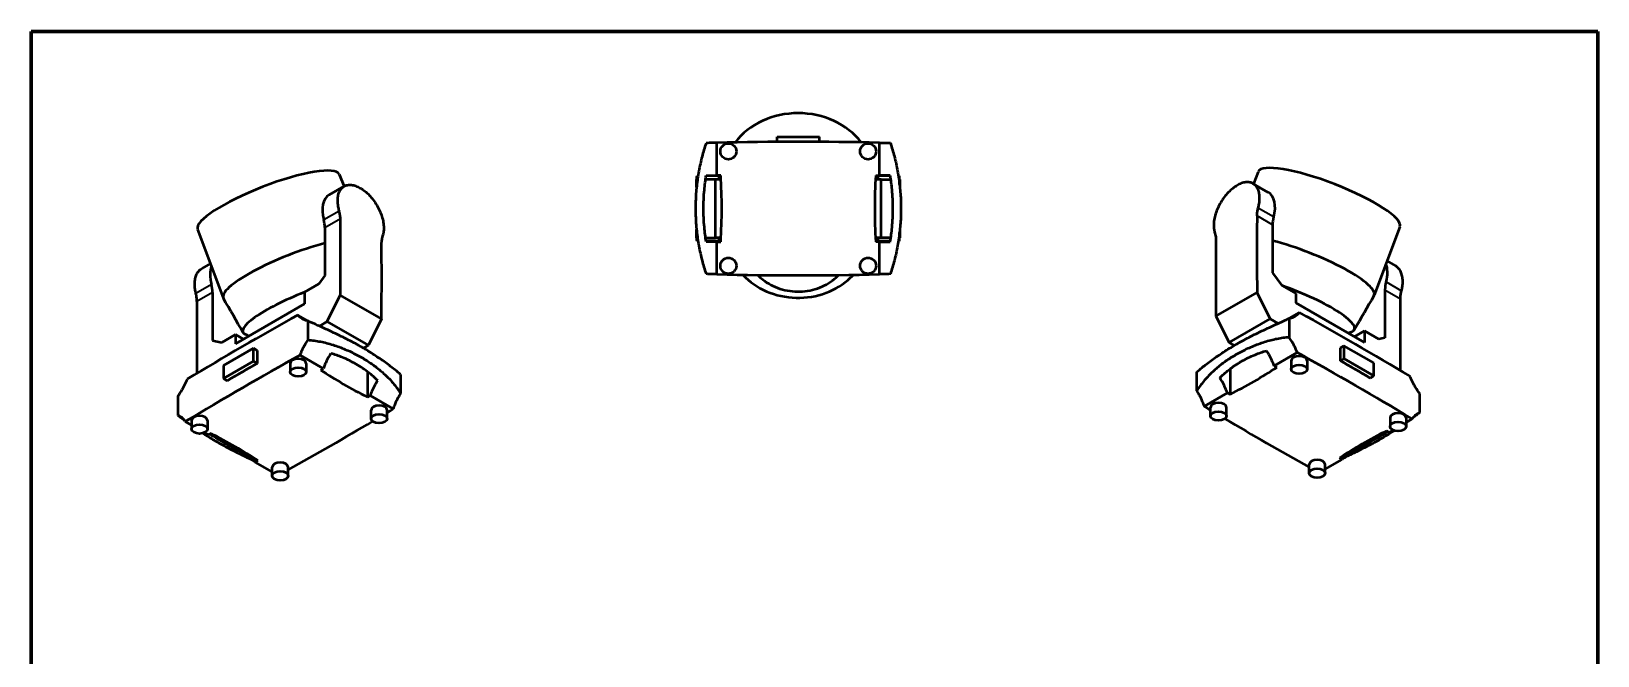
# Model space of a CAD drawing. Header units: millimetres. Extents: x 20 to 2980, y 20 to 2980.
# Drawn here: x 20 to 2980, y 1802 to 2980 of the extents above; entities that cross this region are included whole.
import ezdxf

# ---------------------------------------------------------------- set-up
doc = ezdxf.new("R2010")
doc.units = ezdxf.units.MM
for name, color, linetype, lineweight in [('Border (ANSI)', 7, 'Continuous', 70), ('Visible (ISO)', 7, 'Continuous', 50), ('Visible Narrow (ISO)', 7, 'Continuous', 35)]:
    doc.layers.add(name, color=color, linetype=linetype, lineweight=lineweight)

# ---------------------------------------------------------------- blocks, each defined once
blk = doc.blocks.new('Borders Chauvet')
at = {"layer": 'Border (ANSI)'}
for p, q in [((20, 2980), (2980, 2980)), ((20, 20), (20, 2980)), ((2980, 2980), (2980, 20))]:
    blk.add_line(p, q, dxfattribs=at)

msp = doc.modelspace()

# ---------------------------------------------------------------- linework, layer by layer
at = {"layer": 'Visible (ISO)'}
for p, q in [((1315.7, 2708), (1315.7, 2769.6)), ((1429.2, 2771.4), (1429.2, 2781.1)), ((1429.2, 2781.1), (1509.2, 2781.1)), ((1509.2, 2771.4), (1509.2, 2781.1)), ((1622.8, 2708), (1622.8, 2769.9)), ((601.7, 2710.2), (610.9, 2687.3)), ((1277.1, 2700.5), (1277.7, 2700.5)), ((1277.1, 2685.6), (1277.1, 2700.5)), ((1278.9, 2700.5), (1277.7, 2700.5)), ((1277.7, 2690.9), (1277.7, 2700.5)), ((1279.9, 2707), (1278.1, 2707)), ((1312.7, 2700.5), (1294.2, 2700.5)), ((1319, 2707), (1295.2, 2707)), ((1295.3, 2708), (1315.7, 2708)), ((1323.2, 2700.5), (1312.7, 2700.5)), ((1312.7, 2590.5), (1312.7, 2700.5)), ((1322.8, 2708), (1315.7, 2708)), ((1319, 2707), (1319, 2703.4)), ((1319, 2703.4), (1319, 2700.5)), ((1625.8, 2700.5), (1615.3, 2700.5)), ((1615.7, 2708), (1622.8, 2708)), ((1619.4, 2707), (1619.4, 2703.4)), ((1643.3, 2707), (1619.4, 2707)), ((1619.4, 2703.4), (1619.4, 2700.5)), ((1643.1, 2708), (1622.8, 2708)), ((1625.8, 2590.5), (1625.8, 2700.5)), ((1625.8, 2700.5), (1644.3, 2700.5)), ((1660.4, 2707), (1658.6, 2707)), ((1659.5, 2700.5), (1660.8, 2700.5)), ((1660.8, 2690.9), (1660.8, 2700.5)), ((1661.3, 2700.5), (1660.8, 2700.5)), ((1661.3, 2700.5), (1661.3, 2685.6)), ((2338.6, 2715.1), (2329.5, 2692.3)), ((611.2, 2687.6), (582.9, 2671.2)), ((2357.5, 2676.1), (2329.1, 2692.5)), ((334.2, 2606.3), (382.8, 2476.9)), ((574.7, 2609.7), (574.7, 2519.2)), ((1277.1, 2590.5), (1277.1, 2605.8)), ((1661.3, 2605.8), (1661.3, 2590.5)), ((2365.7, 2614.7), (2365.7, 2524.2)), ((2606.2, 2611.3), (2557.6, 2482)), ((1277.7, 2590.5), (1277.1, 2590.5)), ((1277.7, 2590.5), (1277.7, 2600.4)), ((1277.7, 2590.5), (1279, 2590.5)), ((1280, 2584), (1278.1, 2584)), ((1294.2, 2590.5), (1312.7, 2590.5)), ((1319, 2584), (1295.2, 2584)), ((1315.7, 2583), (1295.3, 2583)), ((1323.2, 2590.5), (1312.7, 2590.5)), ((1315.7, 2583), (1322.8, 2583)), ((1315.7, 2521.5), (1315.7, 2583)), ((1319, 2590.5), (1319, 2587.6)), ((1319, 2587.6), (1319, 2584)), ((1625.8, 2590.5), (1615.3, 2590.5)), ((1622.8, 2583), (1615.7, 2583)), ((1619.4, 2590.5), (1619.4, 2587.6)), ((1619.4, 2587.6), (1619.4, 2584)), ((1643.3, 2584), (1619.4, 2584)), ((1622.8, 2583), (1643.1, 2583)), ((1622.8, 2521.5), (1622.8, 2583)), ((1644.3, 2590.5), (1625.8, 2590.5)), ((1660.4, 2584), (1658.5, 2584)), ((1660.8, 2590.5), (1659.5, 2590.5)), ((1660.8, 2590.5), (1660.8, 2600.4)), ((1660.8, 2590.5), (1661.3, 2590.5)), ((2598.3, 2537.1), (2581.9, 2546.6)), ((358.5, 2541.6), (342.1, 2532.1)), ((574.7, 2519.2), (563.2, 2503.5)), ((2365.7, 2524.2), (2383.3, 2500)), ((362.3, 2487.1), (362.3, 2396.6)), ((397.8, 2500.2), (397.8, 2500.2)), ((563.2, 2503.5), (536, 2487.8)), ((536, 2487.8), (536, 2465.4)), ((2258.6, 2442.4), (2336.4, 2487.3)), ((2361.1, 2437.3), (2336.4, 2487.3)), ((2383.3, 2500), (2409.3, 2485)), ((2542.6, 2505.1), (2542.6, 2505.1)), ((2578.1, 2492.1), (2578.1, 2401.6)), ((405.9, 2390.2), (536, 2465.4)), ((579.2, 2432.3), (603.9, 2482.3)), ((681.7, 2437.4), (603.9, 2482.3)), ((2409.3, 2485), (2409.3, 2467.5)), ((2409.3, 2467.5), (2539.4, 2392.4)), ((440.1, 2438.5), (440.1, 2438.5)), ((542.5, 2433.6), (523.7, 2444.5)), ((542.9, 2397.5), (542.9, 2433.5)), ((579.2, 2432.3), (564.3, 2423.7)), ((657, 2387.4), (579.2, 2432.3)), ((681.7, 2437.4), (657, 2387.4)), ((2258.6, 2442.4), (2283.4, 2392.4)), ((2283.4, 2392.4), (2361.1, 2437.3)), ((2376.1, 2428.7), (2361.1, 2437.3)), ((2397.2, 2438.4), (2397.2, 2402.4)), ((2397.7, 2438.5), (2416.5, 2449.3)), ((379.9, 2392.8), (405.9, 2407.8)), ((405.9, 2407.8), (405.9, 2390.2)), ((421.1, 2399), (405.9, 2407.8)), ((2520, 2403.6), (2539.4, 2414.8)), ((2566.6, 2399.1), (2539.4, 2414.8)), ((2539.4, 2414.8), (2539.4, 2392.4)), ((2578.1, 2401.6), (2566.6, 2399.1)), ((362.3, 2396.6), (379.9, 2392.8)), ((439.8, 2381.7), (383.2, 2349)), ((446.6, 2377.7), (439.8, 2381.7)), ((439.8, 2357.2), (439.8, 2381.7)), ((446.6, 2377.7), (446.6, 2353.2)), ((571.8, 2343.5), (528, 2368.8)), ((657, 2387.4), (647.6, 2382)), ((2292.8, 2386.9), (2283.4, 2392.4)), ((2368.6, 2348.5), (2412.2, 2373.7)), ((2493.7, 2382.7), (2500.6, 2386.7)), ((2493.7, 2358.2), (2493.7, 2382.7)), ((2557.2, 2354), (2500.6, 2386.7)), ((2500.6, 2386.7), (2500.6, 2362.2)), ((383.2, 2324.5), (439.8, 2357.2)), ((383.2, 2349), (383.2, 2324.5)), ((446.6, 2353.2), (439.8, 2357.2)), ((509.3, 2353.3), (509.3, 2337.1)), ((539.4, 2353.3), (539.4, 2337.1)), ((566.8, 2340.6), (571.8, 2343.5)), ((2285.2, 2342.7), (2285.2, 2294.6)), ((2373.6, 2345.6), (2368.6, 2348.5)), ((2400.9, 2358.3), (2400.9, 2342.1)), ((2431.1, 2358.3), (2431.1, 2342.1)), ((2493.7, 2358.2), (2500.6, 2362.2)), ((2500.6, 2362.2), (2557.2, 2329.5)), ((2557.2, 2329.5), (2557.2, 2354)), ((390.1, 2320.6), (383.2, 2324.5)), ((655.2, 2337.8), (655.2, 2289.6)), ((717.9, 2332.5), (717.9, 2296.5)), ((2222.5, 2301.5), (2222.5, 2337.5)), ((2550.3, 2325.6), (2557.2, 2329.5)), ((296.8, 2291.1), (296.8, 2255.2)), ((660.2, 2292.5), (655.2, 2289.6)), ((703.7, 2267.4), (660.2, 2292.5)), ((2236.7, 2272.3), (2280.2, 2297.5)), ((2280.2, 2297.5), (2285.2, 2294.6)), ((2643.7, 2260.3), (2643.7, 2296.3)), ((662, 2248.9), (662, 2265.1)), ((692.2, 2248.9), (692.2, 2265.1)), ((2248.2, 2253.9), (2248.2, 2270.1)), ((2278.3, 2253.9), (2278.3, 2270.1)), ((2587.6, 2250.5), (2587.6, 2234.3)), ((2617.8, 2250.5), (2617.8, 2234.3)), ((322.6, 2236.6), (311, 2243.3)), ((322.6, 2245.5), (322.6, 2229.3)), ((354.6, 2218.1), (347, 2222.5)), ((352.8, 2245.5), (352.8, 2229.3)), ((359.6, 2221), (354.6, 2218.1)), ((2580.7, 2226), (2585.8, 2223.1)), ((2585.8, 2223.1), (2593.3, 2227.5)), ((2617.8, 2241.6), (2629.5, 2248.4)), ((428.6, 2182.3), (428.6, 2179.1)), ((443, 2167.1), (448, 2170)), ((475.3, 2148.4), (443, 2167.1)), ((2434.9, 2146.1), (2434.9, 2162.3)), ((2465, 2153.4), (2497.4, 2172.1)), ((2465, 2146.1), (2465, 2162.3)), ((2497.4, 2172.1), (2492.4, 2175)), ((2511.7, 2187.3), (2511.7, 2184.1)), ((475.3, 2141.1), (475.3, 2157.3)), ((505.5, 2141.1), (505.5, 2157.3))]:
    msp.add_line(p, q, dxfattribs=at)
for centre in [(1337.2, 2753.5), (1601.2, 2753.5), (1337.2, 2537.5), (1601.2, 2537.5)]:
    msp.add_circle(centre, 15.1, dxfattribs=at)
for centre, radius, start, end in [((1474.6, -4005.5), 6777, 88.7473, 91.34428), ((338.3, 2645.5), 986.4, 356.3673, 3.6327), ((2600.2, 2645.5), 986.4, 176.3673, 183.6327), ((1469.9, 8567.9), 6048.4, 268.53852, 271.44838)]:
    msp.add_arc(centre, radius, start, end, dxfattribs=at)
for centre, major_axis, ratio, start_param, end_param in [((1469.2, 2701.3), (-143.5, 0), 0.866025, 3.733035, 5.693614), ((468, 2658.2), (133.8, 51.9), 0.211325, 0.002292, 3.139301), ((2472.4, 2663.2), (133.8, -51.9), 0.211325, 0.002292, 3.139301), ((613.6, 2617.9), (-30.8, 53.3), 0.57735, 0, 1.128535), ((2326.8, 2622.9), (30.8, 53.3), 0.57735, 5.154651, 6.283185), ((539.4, 2630.1), (25, -43.3), 0.57735, 0.785398, 1.128535), ((-4744.3, -529), (3782.1, 6550.8), 0.57735, 5.485395, 5.508756), ((7684.7, -524), (-3782.1, 6550.8), 0.57735, 0.774429, 0.79779), ((2401, 2635.1), (-25, -43.3), 0.57735, 5.154651, 5.497787), ((518, 2529.3), (-135.2, -52.4), 0.211325, 4.19922, 6.315512), ((-4666.6, -573.9), (-3782.1, -6550.8), 0.57735, 2.343802, 2.367163), ((7606.9, -568.9), (3782.1, -6550.8), 0.57735, 3.916022, 3.939383), ((2422.4, 2534.2), (135.2, -52.4), 0.211325, 6.250693, 8.367151), ((401.2, 2495.3), (30.7, -53.3), 0.57735, 3.569459, 4.270127), ((1469.2, 2592.8), (133.6, 0.1), 0.866267, 3.815258, 5.547768), ((1469.2, 2592.8), (133.6, 0.1), 0.866267, 5.547768, 5.607223), ((2539.2, 2500.2), (-30.7, -53.3), 0.57735, 2.013058, 2.713726), ((326.9, 2507.5), (25, -43.3), 0.57735, 0.785398, 1.128535), ((401.2, 2495.3), (-5.5, 9.53), 0.57735, 1.106868, 1.10693), ((544.7, 2460.4), (-124.6, -48.3), 0.211959, 4.699705, 6.491229), ((2395.7, 2465.4), (124.6, -48.3), 0.211454, 6.076136, 8.03461), ((2539.2, 2500.2), (5.5, 9.53), 0.57735, 0.90903, 0.909033), ((2539.2, 2500.2), (-5.5, -9.53), 0.57735, 2.034679, 2.034725), ((2613.4, 2512.5), (-25, -43.3), 0.57735, 5.154651, 5.497787), ((5681.3, 5490.3), (3782.1, 6550.8), 0.57735, 2.345226, 2.367175), ((-2741, 5495.3), (-3782.1, 6550.8), 0.57735, 3.916036, 3.93796), ((5214.2, -379.6), (-6777, 0), 0.57735, 5.47682, 5.520353), ((-2266.1, -379.1), (-6777, 0), 0.57735, 3.906023, 3.949557), ((5214.2, -457.7), (6777, 0), 0.57735, 2.334331, 2.379657), ((618.6, 2343.4), (-37, -64.1), 0.57735, 4.594666, 5.032726), ((2321.8, 2348.4), (37, -64.1), 0.57735, 1.250459, 1.688519), ((-2266.1, -457.2), (6777, 0), 0.57735, 0.763534, 0.80886), ((5214.2, -427.5), (-6777, 0), 0.57735, 5.492684, 5.504489), ((524.4, 2353.3), (-15.1, 0), 0.57735, 3.141593, 6.283185), ((1307.1, 2717), (-986.4, 0), 0.57735, 0.721996, 0.8488), ((1633.3, 2722), (986.4, 0), 0.57735, 5.434385, 5.561189), ((2416, 2358.3), (-15.1, 0), 0.57735, 3.141593, 6.283185), ((-2266.1, -427), (-6777, 0), 0.57735, 3.921887, 3.933692), ((706.9, 2292.4), (37, 64.1), 0.57735, 1.453073, 1.891134), ((2233.4, 2297.4), (-37, 64.1), 0.57735, 4.392052, 4.830112), ((337.7, 2245.5), (-15.1, 0), 0.57735, 3.141593, 6.283185), ((677.1, 2265.1), (-15.1, 0), 0.57735, 3.141593, 6.283185), ((-3679.9, 4673.4), (6048.4, 0), 0.57735, 5.520306, 5.523066), ((6621.2, 4677.8), (6048.4, 0), 0.57735, 3.901483, 3.904238), ((2263.3, 2270.1), (-15.1, 0), 0.57735, 3.141593, 6.283185), ((2602.7, 2250.5), (-15.1, 0), 0.57735, 3.141593, 6.283185), ((-292.3, 1793.6), (-986.4, 0), 0.57735, 3.863589, 3.990393), ((-3679.9, 4673.4), (6048.4, 0), 0.57735, 5.476625, 5.513766), ((6621.2, 4677.8), (6048.4, 0), 0.57735, 3.910782, 3.947929), ((3232.7, 1798.6), (986.4, 0), 0.57735, 2.292792, 2.419597), ((396.2, 2113), (37, 64.1), 0.57735, 5.962848, 6.400908), ((490.4, 2157.3), (-15.1, 0), 0.57735, 3.141593, 6.283185), ((2449.9, 2162.3), (-15.1, 0), 0.57735, 3.141593, 6.283185), ((2544.1, 2118), (-37, 64.1), 0.57735, 6.165462, 6.603523)]:
    msp.add_ellipse(centre, major_axis=major_axis, ratio=ratio, start_param=start_param, end_param=end_param, dxfattribs=at)
for centre, major_axis in [((524.4, 2337.1), (-15.1, 0)), ((2416, 2342.1), (15.1, 0)), ((677.1, 2248.9), (15.1, 0)), ((2263.3, 2253.9), (-15.1, 0)), ((337.7, 2229.3), (-15.1, 0)), ((2602.7, 2234.3), (15.1, 0)), ((490.4, 2141.1), (15.1, 0)), ((2449.9, 2146.1), (-15.1, 0))]:
    msp.add_ellipse(centre, major_axis=major_axis, ratio=0.57735, dxfattribs=at)
for points, knots in [([(1295, 2769.1), (1293.6, 2764.9), (1292.3, 2760.7), (1288.6, 2748.3), (1286.3, 2739.4), (1282.3, 2721), (1280.5, 2711.5), (1277.8, 2692.4), (1276.7, 2682.8), (1275.4, 2663.8), (1275.1, 2654.5), (1275.1, 2636.8), (1275.4, 2627.5), (1276.7, 2608.6), (1277.8, 2599), (1280.5, 2579.8), (1282.3, 2570.3), (1286.3, 2552), (1288.6, 2543.1), (1292.3, 2530.6), (1293.6, 2526.3), (1295.1, 2522.1)], [7.325159, 7.325159, 7.325159, 7.325159, 8.634694, 8.634694, 11.294445, 11.294445, 13.954195, 13.954195, 16.613946, 16.613946, 19.273697, 19.273697, 21.933447, 21.933447, 24.593198, 24.593198, 27.252948, 27.252948, 29.912699, 29.912699, 31.240699, 31.240699, 31.240699, 31.240699]), ([(1315.7, 2769.6), (1314.3, 2769.6), (1312.7, 2769.6), (1308.2, 2769.5), (1305.1, 2769.4), (1299.7, 2769.2), (1297.4, 2769.2), (1295, 2769.1)], [25.595497, 25.595497, 25.595497, 25.595497, 26.484903, 26.484903, 27.878585, 27.878585, 28.776406, 28.776406, 28.776406, 28.776406]), ([(1622.8, 2769.9), (1624.2, 2769.9), (1625.8, 2769.8), (1630.3, 2769.7), (1633.3, 2769.6), (1638.7, 2769.5), (1641, 2769.5), (1643.4, 2769.4)], [-19.011671, -19.011671, -19.011671, -19.011671, -18.122626, -18.122626, -16.729075, -16.729075, -15.842226, -15.842226, -15.842226, -15.842226]), ([(1643.4, 2769.4), (1644.8, 2765.1), (1646.1, 2760.8), (1649.8, 2748.3), (1652.2, 2739.4), (1656.2, 2721), (1657.9, 2711.5), (1660.7, 2692.4), (1661.7, 2682.8), (1663.1, 2663.8), (1663.4, 2654.5), (1663.4, 2636.8), (1663.1, 2627.5), (1661.7, 2608.6), (1660.7, 2599), (1657.9, 2579.8), (1656.2, 2570.3), (1652.2, 2552), (1649.8, 2543.1), (1646.1, 2530.5), (1644.8, 2526.3), (1643.4, 2522)], [-31.251474, -31.251474, -31.251474, -31.251474, -29.912699, -29.912699, -27.252948, -27.252948, -24.593198, -24.593198, -21.933447, -21.933447, -19.273697, -19.273697, -16.613946, -16.613946, -13.954195, -13.954195, -11.294445, -11.294445, -8.634694, -8.634694, -7.302508, -7.302508, -7.302508, -7.302508]), ([(1277.6, 2700.5), (1277.6, 2700.5), (1277.6, 2700.8), (1277.7, 2701.9), (1277.7, 2702.6), (1277.8, 2703.4)], [7.533868, 7.533868, 7.533868, 7.533868, 8.475673, 8.475673, 9.184038, 9.184038, 9.184038, 9.184038]), ([(1277.8, 2703.4), (1277.8, 2704.5), (1277.9, 2705.3), (1278, 2706.6), (1278, 2707), (1278.1, 2707)], [-29.831401, -29.831401, -29.831401, -29.831401, -28.960043, -28.960043, -27.801629, -27.801629, -27.801629, -27.801629]), ([(1295.3, 2583), (1293.9, 2592), (1292.7, 2601.1), (1290.8, 2622.2), (1290.2, 2634.1), (1290.2, 2656.9), (1290.8, 2668.8), (1292.7, 2689.9), (1293.9, 2699), (1295.3, 2708)], [7.677417, 7.677417, 7.677417, 7.677417, 10.265548, 10.265548, 13.687397, 13.687397, 17.113439, 17.113439, 19.697972, 19.697972, 19.697972, 19.697972]), ([(1643.1, 2583), (1644.6, 2592), (1645.8, 2601.1), (1647.7, 2622.2), (1648.2, 2634.1), (1648.2, 2657), (1647.7, 2668.9), (1645.8, 2690), (1644.6, 2699), (1643.1, 2708)], [-19.749741, -19.749741, -19.749741, -19.749741, -17.162691, -17.162691, -13.739582, -13.739582, -10.304687, -10.304687, -7.727747, -7.727747, -7.727747, -7.727747]), ([(1660.7, 2703.4), (1660.7, 2704.5), (1660.6, 2705.3), (1660.5, 2706.6), (1660.5, 2707), (1660.4, 2707)], [25.771346, 25.771346, 25.771346, 25.771346, 26.642704, 26.642704, 27.801117, 27.801117, 27.801117, 27.801117]), ([(1660.9, 2700.5), (1660.9, 2700.5), (1660.8, 2700.8), (1660.8, 2701.9), (1660.7, 2702.6), (1660.7, 2703.4)], [-7.534101, -7.534101, -7.534101, -7.534101, -6.592295, -6.592295, -5.88393, -5.88393, -5.88393, -5.88393]), ([(2338.5, 2646.5), (2339.3, 2649.3), (2339.9, 2652), (2340.9, 2658.2), (2341.2, 2661.6), (2341.3, 2667.8), (2341.1, 2670.9), (2340.1, 2676.7), (2339.3, 2679.4), (2337.2, 2684.3), (2335.9, 2686.4), (2332.8, 2690), (2331, 2691.4), (2327.2, 2693.6), (2325.1, 2694.4), (2320.4, 2695.3), (2317.9, 2695.4), (2312.6, 2694.9), (2309.8, 2694.2), (2304.2, 2692.2), (2301.4, 2690.9), (2295.9, 2687.7), (2293.1, 2685.8), (2287.5, 2681.3), (2284.7, 2678.7), (2279.2, 2673.1), (2276.6, 2670.1), (2271.8, 2663.7), (2269.6, 2660.3), (2265.7, 2653.7), (2263.8, 2650.2), (2260.5, 2642.9), (2259.1, 2639.2), (2256.8, 2631.8), (2255.9, 2628.1), (2254.7, 2621), (2254.4, 2617.6), (2254.3, 2611.4), (2254.5, 2608.3), (2255.4, 2603.2), (2255.9, 2601.1), (2256.6, 2599.2)], [-29.831401, -29.831401, -29.831401, -29.831401, -28.960043, -28.960043, -27.801629, -27.801629, -26.643099, -26.643099, -25.484569, -25.484569, -24.326039, -24.326039, -23.167509, -23.167509, -22.009194, -22.009194, -20.850879, -20.850879, -19.692564, -19.692564, -18.534249, -18.534249, -17.375934, -17.375934, -16.217619, -16.217619, -15.059303, -15.059303, -13.900988, -13.900988, -12.742458, -12.742458, -11.583928, -11.583928, -10.425398, -10.425398, -9.266868, -9.266868, -8.108474, -8.108474, -7.237099, -7.237099, -7.237099, -7.237099]), ([(601.8, 2641.5), (601.1, 2644.3), (600.5, 2647), (599.4, 2653.2), (599.1, 2656.6), (599, 2662.9), (599.2, 2665.9), (600.2, 2671.7), (601, 2674.5), (603.2, 2679.3), (604.5, 2681.4), (607.6, 2685), (609.3, 2686.5), (613.1, 2688.6), (615.3, 2689.5), (619.9, 2690.4), (622.5, 2690.5), (627.8, 2689.9), (630.6, 2689.2), (636.1, 2687.2), (639, 2685.9), (641.7, 2684.3), (644.4, 2682.8), (647.3, 2680.8), (652.9, 2676.3), (655.7, 2673.8), (661.1, 2668.1), (663.7, 2665.1), (668.5, 2658.7), (670.8, 2655.4), (674.7, 2648.7), (676.6, 2645.2), (679.9, 2637.9), (681.3, 2634.2), (683.6, 2626.8), (684.5, 2623.1), (685.7, 2616), (686, 2612.6), (686.1, 2606.4), (685.9, 2603.3), (685, 2598.2), (684.4, 2596.1), (683.7, 2594.2)], [25.771346, 25.771346, 25.771346, 25.771346, 26.642704, 26.642704, 27.801117, 27.801117, 28.959647, 28.959647, 30.118177, 30.118177, 31.276707, 31.276707, 32.435237, 32.435237, 33.593552, 33.593552, 34.751867, 34.751867, 35.910183, 35.910183, 37.068498, 37.068498, 37.068498, 38.226813, 38.226813, 39.385128, 39.385128, 40.543443, 40.543443, 41.701758, 41.701758, 42.860288, 42.860288, 44.018818, 44.018818, 45.177348, 45.177348, 46.335878, 46.335878, 47.494292, 47.494292, 48.36565, 48.36565, 48.36565, 48.36565]), ([(604, 2626.7), (604, 2629.2), (603.8, 2632), (602.9, 2637), (602.4, 2639.2), (601.8, 2641.5)], [-7.534101, -7.534101, -7.534101, -7.534101, -6.592295, -6.592295, -5.88393, -5.88393, -5.88393, -5.88393]), ([(2336.3, 2631.6), (2336.4, 2634.2), (2336.6, 2636.9), (2337.4, 2642), (2337.9, 2644.2), (2338.5, 2646.5)], [7.533868, 7.533868, 7.533868, 7.533868, 8.475673, 8.475673, 9.184038, 9.184038, 9.184038, 9.184038]), ([(683.7, 2594.2), (683.2, 2592.6), (682.7, 2591), (682, 2586.8), (681.8, 2584.3), (681.8, 2581.8)], [-24.252006, -24.252006, -24.252006, -24.252006, -23.543642, -23.543642, -22.601836, -22.601836, -22.601836, -22.601836]), ([(1277.8, 2587.6), (1277.7, 2588.4), (1277.7, 2589.1), (1277.6, 2590.2), (1277.6, 2590.5), (1277.6, 2590.5)], [20.951898, 20.951898, 20.951898, 20.951898, 21.660263, 21.660263, 22.602069, 22.602069, 22.602069, 22.602069]), ([(1278.1, 2584), (1278, 2584), (1278, 2584.4), (1277.9, 2585.7), (1277.8, 2586.6), (1277.8, 2587.6)], [-9.266868, -9.266868, -9.266868, -9.266868, -8.108474, -8.108474, -7.237099, -7.237099, -7.237099, -7.237099]), ([(1660.4, 2584), (1660.5, 2584), (1660.5, 2584.4), (1660.6, 2585.7), (1660.7, 2586.6), (1660.7, 2587.6)], [46.335878, 46.335878, 46.335878, 46.335878, 47.494292, 47.494292, 48.36565, 48.36565, 48.36565, 48.36565]), ([(1660.7, 2587.6), (1660.7, 2588.4), (1660.8, 2589.1), (1660.8, 2590.2), (1660.9, 2590.5), (1660.9, 2590.5)], [-24.252006, -24.252006, -24.252006, -24.252006, -23.543642, -23.543642, -22.601836, -22.601836, -22.601836, -22.601836]), ([(2256.6, 2599.2), (2257.2, 2597.6), (2257.7, 2595.9), (2258.4, 2591.8), (2258.6, 2589.3), (2258.6, 2586.7)], [20.951898, 20.951898, 20.951898, 20.951898, 21.660263, 21.660263, 22.602069, 22.602069, 22.602069, 22.602069]), ([(331.1, 2485.2), (330.4, 2488), (329.8, 2490.8), (328.9, 2497), (328.7, 2500.5), (328.8, 2506.8), (329.1, 2510), (330.3, 2515.9), (331.2, 2518.6), (333.5, 2523.6), (334.9, 2525.8), (338.2, 2529.5), (340.1, 2531), (342.1, 2532.1)], [-29.831401, -29.831401, -29.831401, -29.831401, -28.960043, -28.960043, -27.801629, -27.801629, -26.643099, -26.643099, -25.484569, -25.484569, -24.326039, -24.326039, -23.167741, -23.167741, -23.167741, -23.167741]), ([(1315.7, 2521.5), (1314.3, 2521.5), (1312.7, 2521.6), (1308.2, 2521.7), (1305.1, 2521.8), (1299.8, 2521.9), (1297.5, 2522), (1295.1, 2522.1)], [-41.318687, -41.318687, -41.318687, -41.318687, -40.42971, -40.42971, -39.036173, -39.036173, -38.144898, -38.144898, -38.144898, -38.144898]), ([(1392.9, 2520), (1395.8, 2517), (1398.8, 2514.2), (1411.6, 2504), (1422.6, 2498.2), (1446.8, 2490.4), (1459.6, 2488.5), (1485.4, 2489.3), (1498.1, 2491.8), (1521.6, 2501), (1532.2, 2507.5), (1541.6, 2516.1), (1542.1, 2516.6), (1542.6, 2517.1)], [51.11628, 51.11628, 51.11628, 51.11628, 52.618345, 52.618345, 56.924694, 56.924694, 61.241093, 61.241093, 65.559459, 65.559459, 69.865179, 69.865179, 70.129419, 70.129419, 70.129419, 70.129419]), ([(1542.6, 2517.1), (1543.2, 2517.7), (1543.8, 2518.3), (1544.8, 2519.2), (1545.2, 2519.6), (1545.5, 2520)], [0, 0, 0, 0, 0.2719457, 0.2719457, 0.443231, 0.443231, 0.443231, 0.443231]), ([(1643.4, 2522), (1641, 2521.9), (1638.7, 2521.9), (1633.3, 2521.7), (1630.3, 2521.7), (1625.8, 2521.5), (1624.2, 2521.5), (1622.8, 2521.5)], [-6.463777, -6.463777, -6.463777, -6.463777, -5.57415, -5.57415, -4.180613, -4.180613, -3.291632, -3.291632, -3.291632, -3.291632]), ([(2609.3, 2490.2), (2610, 2493), (2610.6, 2495.7), (2611.5, 2502), (2611.7, 2505.5), (2611.6, 2511.8), (2611.3, 2514.9), (2610.1, 2520.9), (2609.2, 2523.6), (2606.9, 2528.6), (2605.4, 2530.8), (2602.1, 2534.5), (2600.3, 2536), (2598.3, 2537.1)], [25.771346, 25.771346, 25.771346, 25.771346, 26.642704, 26.642704, 27.801117, 27.801117, 28.959647, 28.959647, 30.118177, 30.118177, 31.276707, 31.276707, 32.435006, 32.435006, 32.435006, 32.435006]), ([(2607.4, 2475.1), (2607.4, 2477.7), (2607.5, 2480.5), (2608.3, 2485.6), (2608.7, 2487.9), (2609.3, 2490.2)], [-7.534101, -7.534101, -7.534101, -7.534101, -6.592295, -6.592295, -5.88393, -5.88393, -5.88393, -5.88393]), ([(333, 2470.2), (333, 2472.7), (332.8, 2475.5), (332.1, 2480.6), (331.6, 2482.9), (331.1, 2485.2)], [7.533868, 7.533868, 7.533868, 7.533868, 8.475673, 8.475673, 9.184038, 9.184038, 9.184038, 9.184038]), ([(542.9, 2433.5), (542.3, 2433.6), (541.7, 2433.7), (537.8, 2434.5), (534.7, 2435.7), (529.3, 2438.9), (526.7, 2440.9), (524.2, 2443.8), (523.9, 2444.1), (523.7, 2444.5)], [17.28441, 17.28441, 17.28441, 17.28441, 17.559767, 17.559767, 19.156061, 19.156061, 20.75195, 20.75195, 20.9564, 20.9564, 20.9564, 20.9564]), ([(717.9, 2332.5), (714.8, 2335), (711.5, 2337.6), (702.2, 2344.9), (695.9, 2349.8), (682.4, 2359.7), (675.1, 2364.7), (660.1, 2374.5), (652.3, 2379.3), (636.8, 2388.2), (628.4, 2392.8), (610.5, 2402), (601, 2406.6), (581.6, 2415.8), (571.5, 2420.4), (555.3, 2427.8), (549.1, 2430.6), (542.9, 2433.5)], [1.251651, 1.251651, 1.251651, 1.251651, 3.283473, 3.283473, 6.566945, 6.566945, 9.850418, 9.850418, 13.13389, 13.13389, 16.416517, 16.416517, 19.699144, 19.699144, 22.981771, 22.981771, 25.022756, 25.022756, 25.022756, 25.022756]), ([(2222.5, 2337.5), (2225.6, 2339.9), (2228.9, 2342.6), (2238.1, 2349.9), (2244.5, 2354.8), (2258, 2364.7), (2265.3, 2369.7), (2280.3, 2379.5), (2288.1, 2384.2), (2303.5, 2393.2), (2311.9, 2397.8), (2329.8, 2407), (2339.2, 2411.6), (2358.7, 2420.7), (2368.7, 2425.3), (2384.9, 2432.7), (2391.1, 2435.5), (2397.2, 2438.4)], [-24.983523, -24.983523, -24.983523, -24.983523, -22.953191, -22.953191, -19.670615, -19.670615, -16.388038, -16.388038, -13.105462, -13.105462, -9.829096, -9.829096, -6.552731, -6.552731, -3.276365, -3.276365, -1.245767, -1.245767, -1.245767, -1.245767]), ([(2397.2, 2438.4), (2397.8, 2438.5), (2398.4, 2438.6), (2402.4, 2439.4), (2405.4, 2440.6), (2410.9, 2443.7), (2413.4, 2445.8), (2416, 2448.7), (2416.3, 2449), (2416.5, 2449.3)], [17.274552, 17.274552, 17.274552, 17.274552, 17.560323, 17.560323, 19.156674, 19.156674, 20.752575, 20.752575, 20.957039, 20.957039, 20.957039, 20.957039]), ([(2397.2, 2402.4), (2393.2, 2402.2), (2389.3, 2401.8), (2377.9, 2400.2), (2370, 2398.6), (2354.2, 2394.6), (2346.2, 2392), (2330.7, 2386.4), (2323.2, 2383.2), (2308.9, 2376.4), (2302.1, 2372.8), (2289.5, 2365.6), (2283.2, 2361.6), (2270.7, 2352.9), (2264.7, 2348.2), (2253.1, 2338.3), (2247.6, 2333), (2237.5, 2322.1), (2232.8, 2316.4), (2226.6, 2307.8), (2224.5, 2304.7), (2222.5, 2301.5)], [7.325159, 7.325159, 7.325159, 7.325159, 8.634694, 8.634694, 11.294445, 11.294445, 13.954195, 13.954195, 16.613946, 16.613946, 19.273697, 19.273697, 21.933447, 21.933447, 24.593198, 24.593198, 27.252948, 27.252948, 29.912699, 29.912699, 31.240699, 31.240699, 31.240699, 31.240699]), ([(2412.2, 2373.7), (2411.1, 2376.5), (2410, 2379.4), (2406.8, 2386.5), (2404.5, 2390.8), (2400.6, 2397.3), (2398.9, 2399.9), (2397.2, 2402.4)], [25.595497, 25.595497, 25.595497, 25.595497, 26.484903, 26.484903, 27.878585, 27.878585, 28.776406, 28.776406, 28.776406, 28.776406]), ([(528, 2368.8), (529.1, 2371.6), (530.2, 2374.5), (533.4, 2381.7), (535.7, 2385.9), (539.5, 2392.4), (541.2, 2395), (542.9, 2397.5)], [-19.011671, -19.011671, -19.011671, -19.011671, -18.122626, -18.122626, -16.729075, -16.729075, -15.842226, -15.842226, -15.842226, -15.842226]), ([(542.9, 2397.5), (547, 2397.2), (550.9, 2396.8), (562.4, 2395.2), (570.3, 2393.7), (586.2, 2389.6), (594.2, 2387.1), (609.6, 2381.4), (617.2, 2378.2), (631.5, 2371.4), (638.3, 2367.9), (650.8, 2360.6), (657.2, 2356.6), (669.6, 2347.9), (675.7, 2343.2), (687.3, 2333.3), (692.8, 2328.1), (702.9, 2317.1), (707.5, 2311.5), (713.8, 2302.8), (715.9, 2299.7), (717.9, 2296.5)], [-31.251474, -31.251474, -31.251474, -31.251474, -29.912699, -29.912699, -27.252948, -27.252948, -24.593198, -24.593198, -21.933447, -21.933447, -19.273697, -19.273697, -16.613946, -16.613946, -13.954195, -13.954195, -11.294445, -11.294445, -8.634694, -8.634694, -7.302508, -7.302508, -7.302508, -7.302508]), ([(674.5, 2321.1), (669.2, 2326.4), (663.6, 2331.2), (650.1, 2341.7), (642, 2347.1), (625.9, 2356.4), (617.1, 2360.8), (600.8, 2367.5), (593.5, 2370), (586.2, 2372.2)], [-19.749741, -19.749741, -19.749741, -19.749741, -17.162691, -17.162691, -13.739582, -13.739582, -10.304687, -10.304687, -7.727747, -7.727747, -7.727747, -7.727747]), ([(2265.8, 2326.1), (2271.1, 2331.3), (2276.8, 2336.2), (2290.3, 2346.7), (2298.3, 2352.1), (2314.5, 2361.4), (2323.3, 2365.8), (2339.5, 2372.5), (2346.8, 2375), (2354.2, 2377.1)], [7.677417, 7.677417, 7.677417, 7.677417, 10.265548, 10.265548, 13.687397, 13.687397, 17.113439, 17.113439, 19.697972, 19.697972, 19.697972, 19.697972]), ([(296.8, 2291.1), (297.4, 2291.9), (297.9, 2292.7), (301.7, 2298), (304.6, 2302.7), (309.8, 2311.9), (312.3, 2316.9), (314.7, 2322.6), (315, 2323.3), (315.2, 2323.9)], [17.274552, 17.274552, 17.274552, 17.274552, 17.560323, 17.560323, 19.156674, 19.156674, 20.752575, 20.752575, 20.957039, 20.957039, 20.957039, 20.957039]), ([(2643.7, 2296.3), (2643.2, 2297.1), (2642.6, 2297.8), (2638.8, 2303.1), (2635.9, 2307.7), (2630.7, 2317), (2628.3, 2322), (2625.8, 2327.7), (2625.6, 2328.3), (2625.3, 2329)], [17.28441, 17.28441, 17.28441, 17.28441, 17.559767, 17.559767, 19.156061, 19.156061, 20.75195, 20.75195, 20.9564, 20.9564, 20.9564, 20.9564]), ([(717.9, 2296.5), (716.2, 2294), (714.6, 2291.4), (710.9, 2284.7), (708.8, 2280.4), (705.8, 2273.1), (704.7, 2270.2), (703.7, 2267.4)], [-6.463777, -6.463777, -6.463777, -6.463777, -5.57415, -5.57415, -4.180613, -4.180613, -3.291632, -3.291632, -3.291632, -3.291632]), ([(2236.7, 2272.3), (2235.7, 2275.2), (2234.6, 2278.1), (2231.6, 2285.4), (2229.4, 2289.7), (2225.7, 2296.4), (2224.2, 2299), (2222.5, 2301.5)], [-41.318687, -41.318687, -41.318687, -41.318687, -40.42971, -40.42971, -39.036173, -39.036173, -38.144898, -38.144898, -38.144898, -38.144898]), ([(311, 2243.3), (310.1, 2245), (309, 2246.5), (305.9, 2250.1), (303.8, 2251.8), (300, 2254), (298.5, 2254.7), (296.8, 2255.2)], [25.595497, 25.595497, 25.595497, 25.595497, 26.484903, 26.484903, 27.878585, 27.878585, 28.776406, 28.776406, 28.776406, 28.776406]), ([(296.8, 2255.2), (298.8, 2253.8), (300.8, 2252.3), (304.8, 2249.4), (306.9, 2247.8), (309.1, 2246.2)], [7.325159, 7.325159, 7.325159, 7.325159, 8.634694, 8.634694, 9.904558, 9.904558, 9.904558, 9.904558]), ([(2629.5, 2248.4), (2630.5, 2250.1), (2631.6, 2251.6), (2634.7, 2255.2), (2636.8, 2256.9), (2640.5, 2259), (2642.1, 2259.7), (2643.7, 2260.3)], [-19.011671, -19.011671, -19.011671, -19.011671, -18.122626, -18.122626, -16.729075, -16.729075, -15.842226, -15.842226, -15.842226, -15.842226]), ([(2643.7, 2260.3), (2641.7, 2258.9), (2639.6, 2257.3), (2635.6, 2254.4), (2633.6, 2252.9), (2631.4, 2251.3)], [-31.251474, -31.251474, -31.251474, -31.251474, -29.912699, -29.912699, -28.685763, -28.685763, -28.685763, -28.685763]), ([(344.3, 2221.5), (346.5, 2220), (348.8, 2218.5), (357.4, 2213.2), (363.7, 2209.3), (376.3, 2202.1), (383, 2198.3), (397.4, 2190.7), (404.9, 2186.9), (420.4, 2179.2), (428.3, 2175.4), (438.1, 2170.7), (440, 2169.8), (441.9, 2168.9)], [15.625125, 15.625125, 15.625125, 15.625125, 16.613946, 16.613946, 19.273697, 19.273697, 21.933447, 21.933447, 24.593198, 24.593198, 27.252948, 27.252948, 27.877242, 27.877242, 27.877242, 27.877242]), ([(2596.1, 2226.5), (2593.8, 2225), (2591.5, 2223.5), (2583, 2218.1), (2576.6, 2214.3), (2564.1, 2207.1), (2557.3, 2203.3), (2543, 2195.7), (2535.5, 2191.9), (2520, 2184.2), (2512, 2180.4), (2502.2, 2175.7), (2500.4, 2174.8), (2498.5, 2173.9)], [-22.922268, -22.922268, -22.922268, -22.922268, -21.933447, -21.933447, -19.273697, -19.273697, -16.613946, -16.613946, -13.954195, -13.954195, -11.294445, -11.294445, -10.670151, -10.670151, -10.670151, -10.670151]), ([(2511.7, 2184.1), (2519.1, 2188.1), (2526.4, 2192.1), (2542.7, 2201), (2551.5, 2205.9), (2567.5, 2215.2), (2575.5, 2219.9), (2583.1, 2224.6)], [-19.749741, -19.749741, -19.749741, -19.749741, -17.162691, -17.162691, -13.739582, -13.739582, -10.348178, -10.348178, -10.348178, -10.348178]), ([(428.6, 2179.1), (421.2, 2183.2), (413.9, 2187.1), (397.7, 2196), (388.9, 2200.9), (372.8, 2210.2), (364.9, 2215), (357.2, 2219.6)], [7.677417, 7.677417, 7.677417, 7.677417, 10.265548, 10.265548, 13.687397, 13.687397, 17.078327, 17.078327, 17.078327, 17.078327])]:
    msp.add_open_spline(points, degree=3, knots=knots, dxfattribs=at)
for points in [[(420.4, 2411.4), (408, 2432.9), (395.6, 2454.4), (383.2, 2475.9)], [(2557.1, 2480.9), (2544.7, 2459.4), (2532.3, 2437.8), (2519.9, 2416.3)], [(431.3, 2404.9), (429.1, 2405.8), (427, 2406.7), (424.9, 2407.7)], [(2515.5, 2412.8), (2513.4, 2411.8), (2511.2, 2410.9), (2509, 2409.9)], [(320.9, 2237.6), (321.5, 2237.2), (322, 2236.8), (322.6, 2236.4)], [(2619.4, 2242.5), (2618.9, 2242.1), (2618.3, 2241.7), (2617.8, 2241.3)]]:
    msp.add_open_spline(points, degree=3, dxfattribs=at)
at = {"layer": 'Visible Narrow (ISO)'}
for p, q in [((572.6, 2624.7), (601.8, 2641.5)), ((2367.7, 2629.6), (2338.5, 2646.5)), ((574.7, 2609.7), (604, 2626.7)), ((2365.7, 2614.7), (2336.3, 2631.6)), ((360.2, 2502), (331.1, 2485.2)), ((362.3, 2487.1), (333, 2470.2)), ((2578.1, 2492.1), (2607.4, 2475.1)), ((2580.1, 2507), (2609.3, 2490.2))]:
    msp.add_line(p, q, dxfattribs=at)

# ---------------------------------------------------------------- block references
msp.add_blockref('Borders Chauvet', (0, 0))

doc.saveas('drawing.dxf')
